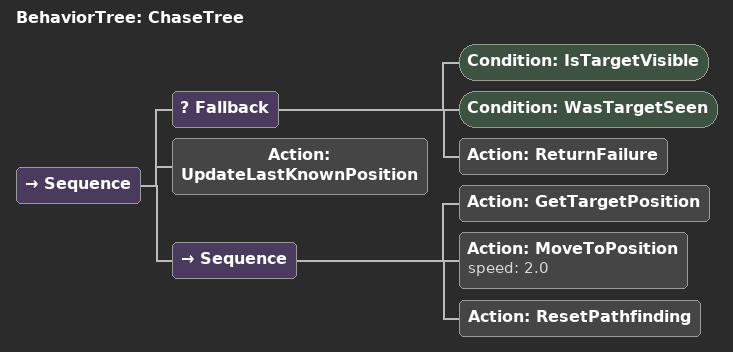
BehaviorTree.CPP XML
<?xml version="1.0" encoding="UTF-8"?>
<root main_tree_to_execute="ChaseTree">
    <BehaviorTree ID="ChaseTree">
        <Sequence>
            <!-- Vérifier si la cible est dans la zone de poursuite -->
            <Fallback>
                <Condition ID="IsTargetVisible"/>
                <Condition ID="WasTargetSeen"/>
                <Action ID="ReturnFailure"/>
            </Fallback>

            <!-- Mettre à jour le dernier emplacement connu -->
            <Action ID="UpdateLastKnownPosition"/>

            <!-- Poursuite active -->
            <Sequence>
                <Action ID="GetTargetPosition"/>
                <Action ID="MoveToPosition" speed="2.0"/>
                <Action ID="ResetPathfinding"/>
            </Sequence>
        </Sequence>
    </BehaviorTree>
</root>
